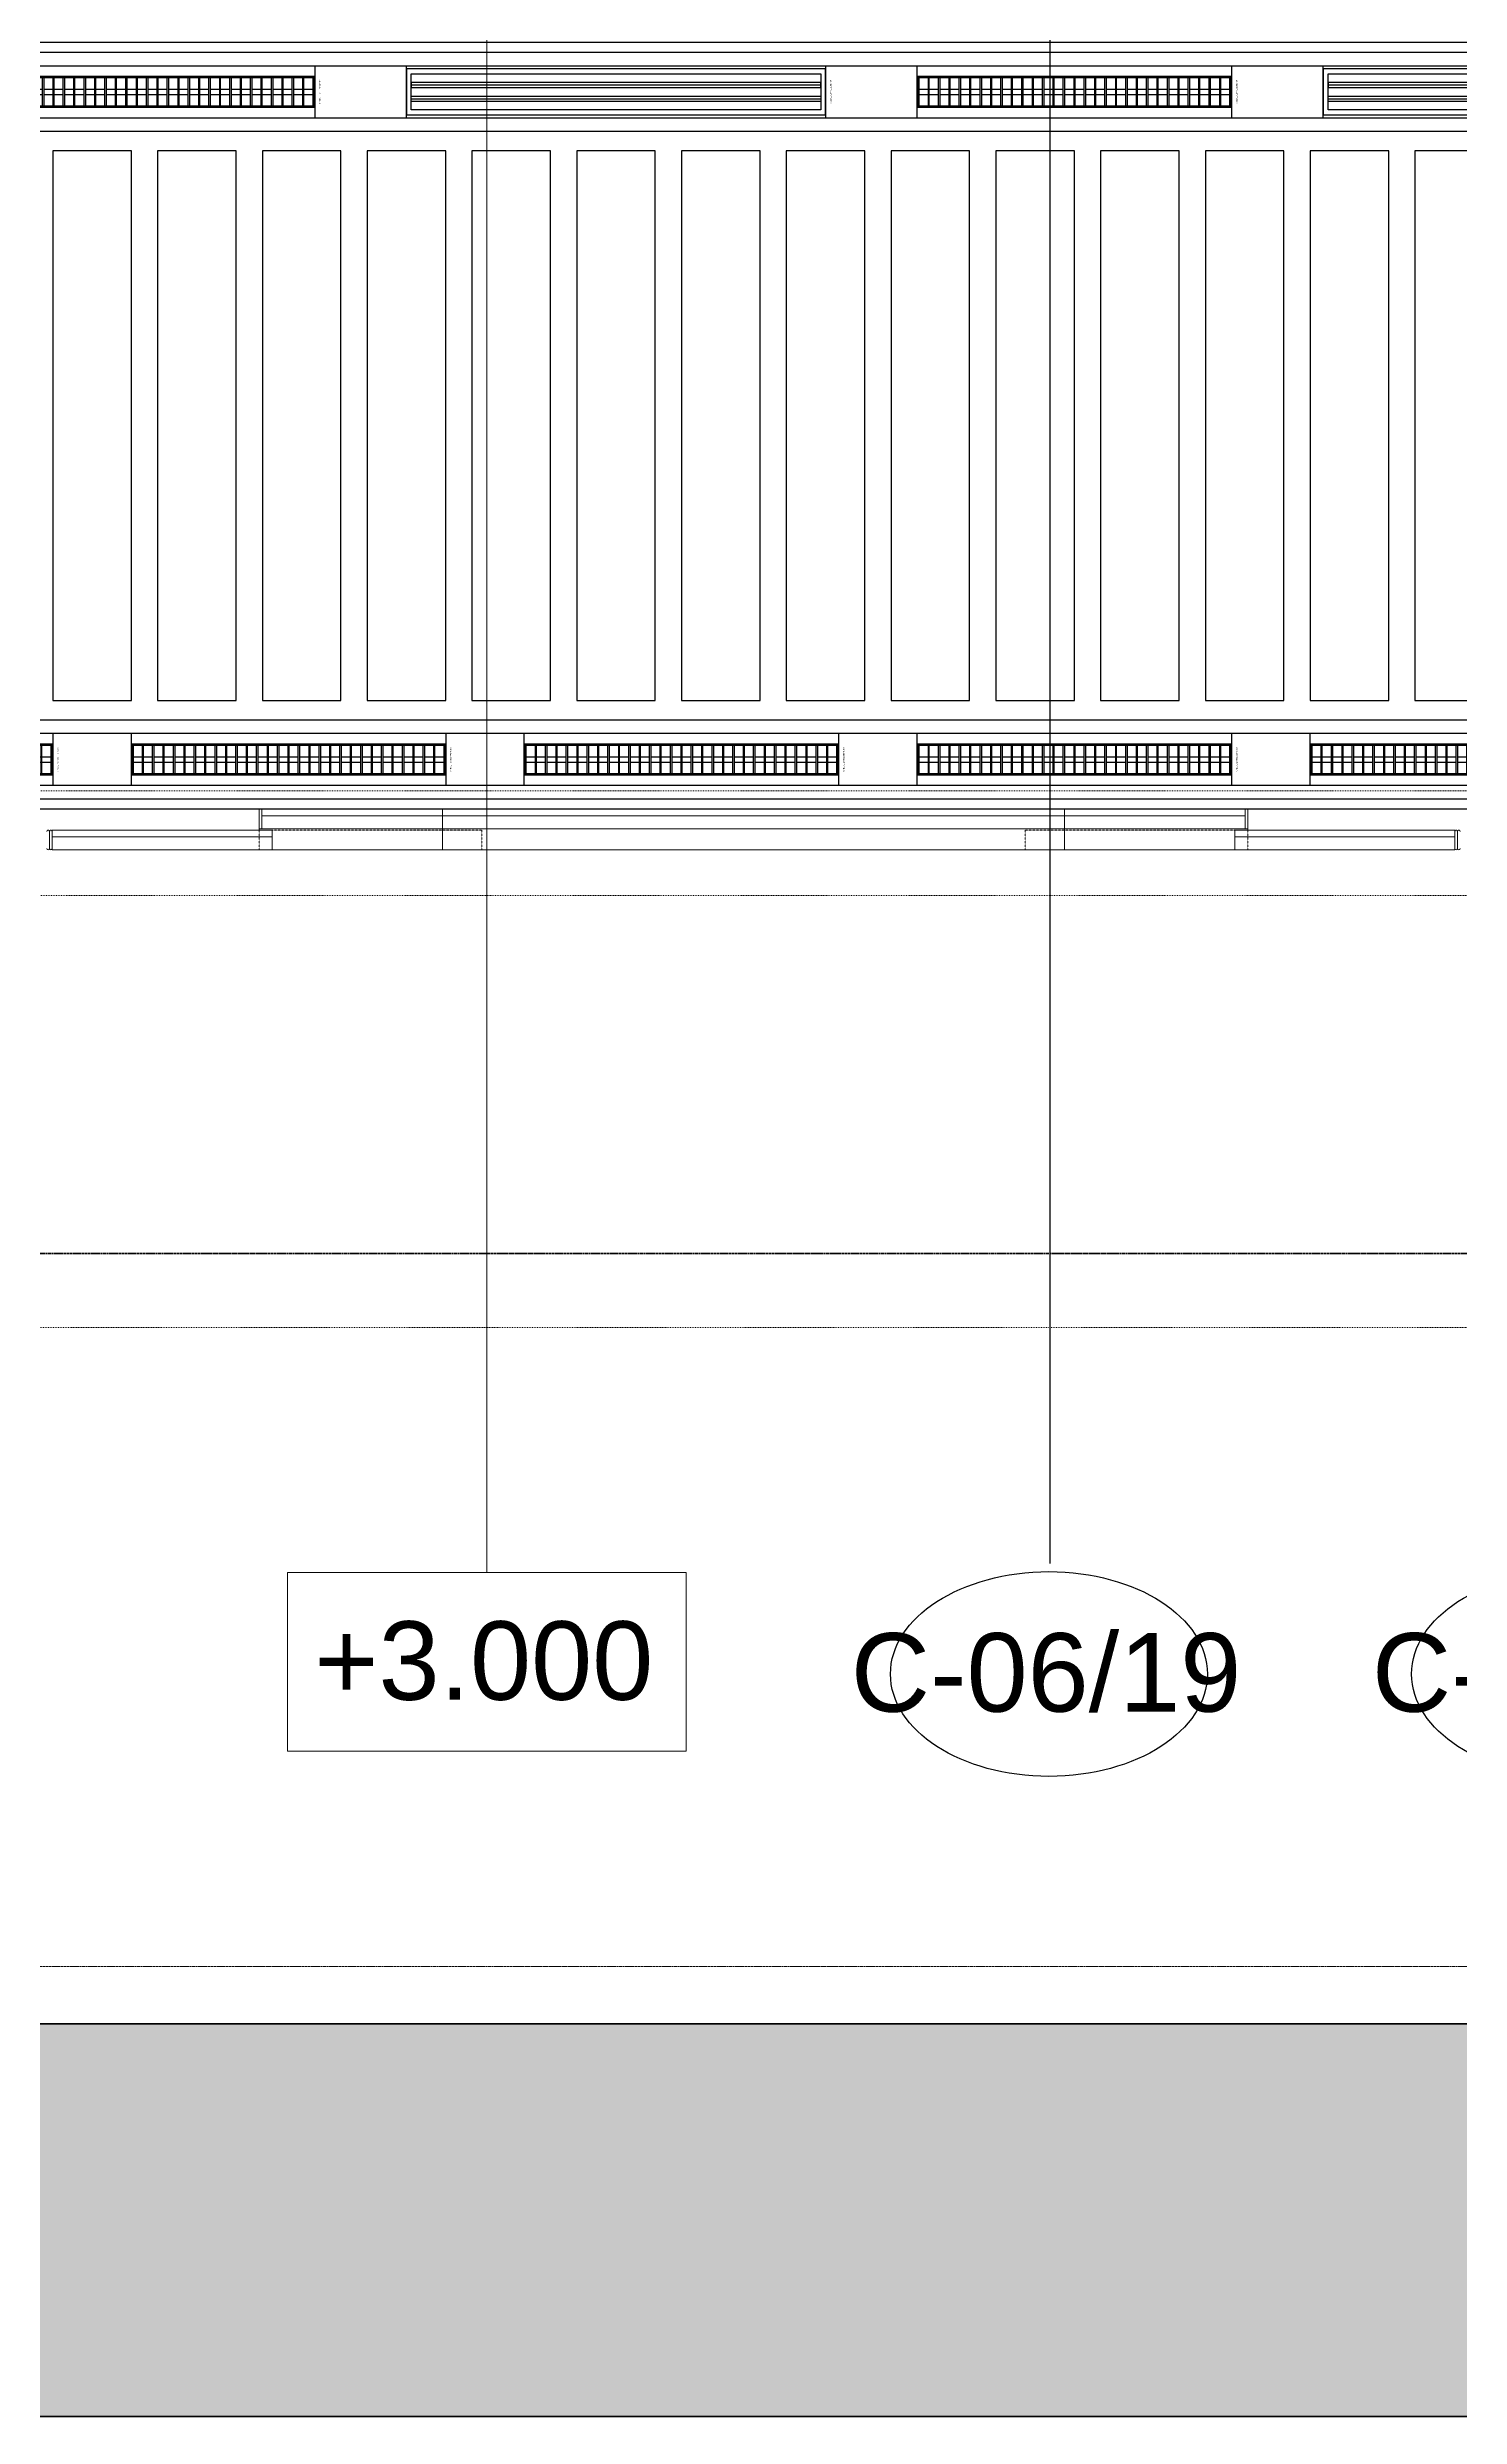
# Model space of a CAD drawing. Header units: millimetres. Extents: x -853228 to -744682, y -17776 to 32484.
# Drawn here: x -835753 to -830362, y -6041 to 3009 of the extents above; entities that cross this region are included whole.
import ezdxf
from ezdxf.enums import TextEntityAlignment as Align
from ezdxf.xclip import XClip

# ---------------------------------------------------------------- set-up
doc = ezdxf.new("R2010")
doc.units = ezdxf.units.MM
doc.header["$XCLIPFRAME"] = 0
for name, pattern in [('DASH', [6.35, 3.175, -3.175]), ('DPA_Grid _ Level 100', [10, 5.5, -1.6, 1.3, -1.6]), ('DPA_Hidden 500', [1.4, 0.8, -0.6])]:
    doc.linetypes.add(name, pattern=pattern)
for name, color, linetype in [('000 - WIPEOUT', 250, 'Continuous'), ('001 - ASCESSORIES', 251, 'Continuous'), ('008 - LIGHTING', 1, 'Continuous'), ('A04_TUBE SERIES', 2, 'Continuous'), ('A11_ALU.SOLID SHEET', 2, 'Continuous')]:
    doc.layers.add(name, color=color, linetype=linetype)
for name, color, linetype, lineweight in [('A-ANNO-NOTE', 3, 'Continuous', 25), ('A-FLOR-E', 2, 'Continuous', 35), ('A-GENM', 1, 'Continuous', 9), ('A-GENM-HDLN', 2, 'DPA_Hidden 500', 9), ('A-WALL', 5, 'Continuous', 35), ('A-WALL-PATT', 1, 'Continuous', 9), ('G-ANNO-SECL', 3, 'Continuous', 9), ('G-ANNO-TEXT', 3, 'Continuous', 9), ('Q-SPCQ', 2, 'Continuous', 9), ('Q-SPCQ-HDLN', 2, 'DASH', 9), ('S-GRID', 251, 'Continuous', 9)]:
    doc.layers.add(name, color=color, linetype=linetype, lineweight=lineweight)
doc.styles.add('Arial_2', font='arial.ttf', dxfattribs={"height": 300})

# ---------------------------------------------------------------- blocks, each defined once
blk = doc.blocks.new('DPA_Speciality_PlatformScreenDoor - Length_135300-12767973-4281-01 ENLARGED LOWER PLATFORM LEVEL - REFLECTED CEILING PLAN - SHEET 2')
at = {"layer": 'A-GENM'}
for p, q in [((113837.5, -250), (113639.7, -250)), ((113639.7, -250), (113837.5, -250)), ((113732.5, -250), (113642.5, -250)), ((113642.5, -250), (113732.5, -250)), ((113742.5, -250), (113832.5, -250)), ((113832.5, -250), (113742.5, -250)), ((118212.5, -250), (118410.3, -250)), ((118410.3, -250), (118212.5, -250)), ((118307.5, -250), (118217.5, -250)), ((118217.5, -250), (118307.5, -250)), ((118317.5, -250), (118407.5, -250)), ((118407.5, -250), (118317.5, -250)), ((114390.3, -330), (114514.1, -330)), ((114400.9, -330), (114454, -330)), ((114450.4, -330), (114503.5, -330)), ((115990.3, -330), (116114.1, -330)), ((116000.9, -330), (116054, -330)), ((116050.4, -330), (116103.5, -330))]:
    blk.add_line(p, q, dxfattribs=at)
at = {"layer": 'A-GENM-HDLN'}
for p, q in [((114137.5, -175), (114137.5, -250)), ((114137.5, -175), (114987.5, -175)), ((114987.5, -250), (114987.5, -175)), ((117062.5, -250), (117062.5, -175)), ((117912.5, -175), (117062.5, -175)), ((117912.5, -175), (117912.5, -250)), ((114137.5, -250), (114987.5, -250)), ((117912.5, -250), (117062.5, -250))]:
    blk.add_line(p, q, dxfattribs=at)
at = {"layer": 'Q-SPCQ', "linetype": 'DASH', "lineweight": 9}
blk.add_line((61742.7, 1650), (132340.1, 1650), dxfattribs=at)
at = {"layer": 'Q-SPCQ'}
for p, q in [((113337.5, -245), (113337.5, -180)), ((113337.5, -180), (113337.5, -245)), ((113337.5, -180), (113337.5, -245)), ((113337.5, -245), (113337.5, -180)), ((114187.5, -175), (113347.5, -175)), ((113347.5, -175), (114187.5, -175)), ((113347.5, -175), (113347.5, -225)), ((113347.5, -175), (113347.5, -225)), ((113347.5, -245), (113347.5, -180)), ((113347.5, -180), (113347.5, -245)), ((113377.5, -175), (114157.5, -175)), ((114157.5, -175), (113377.5, -175)), ((114157.5, -175), (113377.5, -175)), ((113377.5, -175), (114157.5, -175)), ((114137.5, -175), (114837.5, -175)), ((114187.5, -225), (114187.5, -175)), ((114187.5, -175), (114187.5, -225)), ((114837.5, -175), (114837.5, -330)), ((114837.5, -175), (117212.5, -175)), ((114837.5, -330), (114837.5, -175)), ((114837.5, -200), (114837.5, -175.9)), ((114837.5, -175.9), (114837.5, -200)), ((117212.5, -175), (117212.5, -330)), ((117212.5, -175), (117912.5, -175)), ((117212.5, -330), (117212.5, -175)), ((117212.5, -200), (117212.5, -175.9)), ((117212.5, -175.9), (117212.5, -200)), ((117862.5, -175), (118702.5, -175)), ((118702.5, -175), (117862.5, -175)), ((117862.5, -175), (117862.5, -225)), ((117862.5, -225), (117862.5, -175)), ((118672.5, -175), (117892.5, -175)), ((117892.5, -175), (118672.5, -175)), ((117892.5, -175), (118672.5, -175)), ((118672.5, -175), (117892.5, -175)), ((118702.5, -225), (118702.5, -175)), ((118702.5, -225), (118702.5, -175)), ((118702.5, -180), (118702.5, -245)), ((118702.5, -245), (118702.5, -180)), ((118712.5, -245), (118712.5, -180)), ((118712.5, -180), (118712.5, -245)), ((118712.5, -180), (118712.5, -245)), ((118712.5, -245), (118712.5, -180)), ((113347.5, -225), (114187.5, -225)), ((114187.5, -225), (113347.5, -225)), ((113347.5, -250), (113347.5, -225)), ((113347.5, -225), (113347.5, -250)), ((114187.5, -225), (113347.5, -225)), ((113347.5, -225), (113347.5, -250)), ((113347.5, -250), (113347.5, -225)), ((113347.5, -225), (114187.5, -225)), ((114187.5, -225), (113347.5, -225)), ((113347.5, -225), (114187.5, -225)), ((113347.5, -250), (114187.5, -250)), ((114187.5, -250), (113347.5, -250)), ((113347.5, -250), (114187.5, -250)), ((114187.5, -250), (113347.5, -250)), ((114157.5, -225), (113377.5, -225)), ((113377.5, -225), (114157.5, -225)), ((113377.5, -225), (114157.5, -225)), ((114157.5, -225), (113377.5, -225)), ((114137.5, -225), (113397.5, -225)), ((113397.5, -225), (114137.5, -225)), ((114137.5, -225), (113397.5, -225)), ((113397.5, -225), (114137.5, -225)), ((114137.5, -250), (113397.5, -250)), ((113397.5, -250), (114137.5, -250)), ((114137.5, -250), (113397.5, -250)), ((113397.5, -250), (114137.5, -250)), ((114137.5, -305), (114137.5, -250)), ((114137.5, -250), (114137.5, -330)), ((114147.5, -255), (114137.5, -255)), ((114137.5, -255), (114137.5, -330)), ((114137.5, -330), (114137.5, -255)), ((114137.5, -255), (114147.5, -255)), ((114147.5, -330), (114147.5, -255)), ((114147.5, -255), (114147.5, -330)), ((114837.5, -255), (114147.5, -255)), ((114147.5, -255), (114837.5, -255)), ((114147.5, -255), (114147.5, -305)), ((114147.5, -255), (114147.5, -305)), ((114187.5, -225), (114187.5, -250)), ((114187.5, -225), (114187.5, -250)), ((114187.5, -250), (114187.5, -225)), ((114187.5, -225), (114187.5, -250)), ((114197.5, -255), (114777.5, -255)), ((114777.5, -255), (114197.5, -255)), ((114787.5, -255), (114197.5, -255)), ((114197.5, -255), (114787.5, -255)), ((114837.5, -305), (114837.5, -200)), ((114837.5, -200), (114837.5, -305)), ((117212.5, -255), (114837.5, -255)), ((114837.5, -255), (117212.5, -255)), ((114837.5, -255), (114837.5, -305)), ((114837.5, -255), (114837.5, -305)), ((114837.5, -305), (114837.5, -255)), ((114837.5, -255), (114837.5, -305)), ((117162.5, -255), (114887.5, -255)), ((114887.5, -255), (117162.5, -255)), ((114897.5, -255), (117152.5, -255)), ((117152.5, -255), (114897.5, -255)), ((117212.5, -305), (117212.5, -200)), ((117212.5, -200), (117212.5, -305)), ((117212.5, -255), (117902.5, -255)), ((117902.5, -255), (117212.5, -255)), ((117212.5, -255), (117212.5, -305)), ((117212.5, -305), (117212.5, -255)), ((117212.5, -305), (117212.5, -255)), ((117212.5, -255), (117212.5, -305)), ((117262.5, -255), (117852.5, -255)), ((117852.5, -255), (117262.5, -255)), ((117852.5, -255), (117272.5, -255)), ((117272.5, -255), (117852.5, -255)), ((118702.5, -225), (117862.5, -225)), ((117862.5, -225), (118702.5, -225)), ((117862.5, -250), (117862.5, -225)), ((117862.5, -250), (117862.5, -225)), ((118702.5, -225), (117862.5, -225)), ((117862.5, -225), (117862.5, -250)), ((117862.5, -250), (117862.5, -225)), ((117862.5, -225), (118702.5, -225)), ((117862.5, -225), (118702.5, -225)), ((118702.5, -225), (117862.5, -225)), ((118702.5, -250), (117862.5, -250)), ((117862.5, -250), (118702.5, -250)), ((117862.5, -250), (118702.5, -250)), ((118702.5, -250), (117862.5, -250)), ((117892.5, -225), (118672.5, -225)), ((118672.5, -225), (117892.5, -225)), ((118672.5, -225), (117892.5, -225)), ((117892.5, -225), (118672.5, -225)), ((117902.5, -255), (117902.5, -330)), ((117912.5, -255), (117902.5, -255)), ((117902.5, -255), (117912.5, -255)), ((117902.5, -330), (117902.5, -255)), ((117902.5, -305), (117902.5, -255)), ((117902.5, -305), (117902.5, -255)), ((117912.5, -225), (118652.5, -225)), ((118652.5, -225), (117912.5, -225)), ((117912.5, -225), (118652.5, -225)), ((118652.5, -225), (117912.5, -225)), ((117912.5, -250), (118652.5, -250)), ((118652.5, -250), (117912.5, -250)), ((117912.5, -250), (118652.5, -250)), ((118652.5, -250), (117912.5, -250)), ((117912.5, -330), (117912.5, -250)), ((117912.5, -250), (117912.5, -305)), ((117912.5, -330), (117912.5, -255)), ((117912.5, -255), (117912.5, -330)), ((118702.5, -225), (118702.5, -250)), ((118702.5, -250), (118702.5, -225)), ((118702.5, -250), (118702.5, -225)), ((118702.5, -225), (118702.5, -250)), ((114137.5, -329.1), (114137.5, -305)), ((114137.5, -330), (114837.5, -330)), ((114137.5, -330), (114147.5, -330)), ((114147.5, -330), (114137.5, -330)), ((114837.5, -305), (114147.5, -305)), ((114147.5, -305), (114827.5, -305)), ((114147.5, -305), (114147.5, -330)), ((114147.5, -305), (114147.5, -330)), ((114147.5, -305), (114827.5, -305)), ((114827.5, -305), (114147.5, -305)), ((114147.5, -330), (114147.5, -305)), ((114147.5, -305), (114147.5, -330)), ((114837.5, -305), (114147.5, -305)), ((114147.5, -305), (114837.5, -305)), ((114827.5, -330), (114147.5, -330)), ((114147.5, -330), (114837.5, -330)), ((114147.5, -330), (114827.5, -330)), ((114827.5, -330), (114147.5, -330)), ((114777.5, -305), (114197.5, -305)), ((114197.5, -305), (114777.5, -305)), ((114777.5, -305), (114197.5, -305)), ((114197.5, -305), (114777.5, -305)), ((114787.5, -305), (114197.5, -305)), ((114197.5, -305), (114787.5, -305)), ((114197.5, -305), (114777.5, -305)), ((114777.5, -305), (114197.5, -305)), ((114777.5, -330), (114197.5, -330)), ((114197.5, -330), (114777.5, -330)), ((114777.5, -330), (114197.5, -330)), ((114197.5, -330), (114777.5, -330)), ((114827.5, -305), (114837.5, -305)), ((114837.5, -330), (114827.5, -330)), ((114837.5, -329.1), (114837.5, -305)), ((117212.5, -305), (114837.5, -305)), ((114837.5, -305), (114847.5, -305)), ((114837.5, -330), (114837.5, -305)), ((114837.5, -305), (114837.5, -330)), ((117212.5, -305), (114837.5, -305)), ((114837.5, -305), (117212.5, -305)), ((114837.5, -305), (114837.5, -329.1)), ((114837.5, -330), (114837.5, -305)), ((114837.5, -305), (114837.5, -330)), ((114837.5, -330), (117212.5, -330)), ((114847.5, -330), (114837.5, -330)), ((114837.5, -330), (117212.5, -330)), ((114847.5, -305), (117202.5, -305)), ((114847.5, -305), (117202.5, -305)), ((117202.5, -305), (114847.5, -305)), ((117202.5, -330), (114847.5, -330)), ((114847.5, -330), (117202.5, -330)), ((117202.5, -330), (114847.5, -330)), ((117162.5, -305), (114887.5, -305)), ((114887.5, -305), (117162.5, -305)), ((117152.5, -305), (114897.5, -305)), ((114897.5, -305), (117152.5, -305)), ((117152.5, -305), (114897.5, -305)), ((114897.5, -305), (117152.5, -305)), ((114897.5, -305), (117152.5, -305)), ((117152.5, -305), (114897.5, -305)), ((117152.5, -330), (114897.5, -330)), ((114897.5, -330), (117152.5, -330)), ((117152.5, -330), (114897.5, -330)), ((114897.5, -330), (117152.5, -330)), ((117202.5, -305), (117212.5, -305)), ((117212.5, -330), (117202.5, -330)), ((117212.5, -329.1), (117212.5, -305)), ((117212.5, -305), (117222.5, -305)), ((117902.5, -305), (117212.5, -305)), ((117212.5, -305), (117212.5, -330)), ((117212.5, -330), (117212.5, -305)), ((117212.5, -305), (117902.5, -305)), ((117902.5, -305), (117212.5, -305)), ((117212.5, -305), (117212.5, -329.1)), ((117212.5, -330), (117212.5, -305)), ((117212.5, -305), (117212.5, -330)), ((117212.5, -330), (117912.5, -330)), ((117212.5, -330), (117902.5, -330)), ((117222.5, -330), (117212.5, -330)), ((117222.5, -305), (117902.5, -305)), ((117902.5, -305), (117222.5, -305)), ((117222.5, -305), (117902.5, -305)), ((117902.5, -330), (117222.5, -330)), ((117902.5, -330), (117222.5, -330)), ((117222.5, -330), (117902.5, -330)), ((117262.5, -305), (117852.5, -305)), ((117852.5, -305), (117262.5, -305)), ((117272.5, -305), (117852.5, -305)), ((117852.5, -305), (117272.5, -305)), ((117272.5, -305), (117852.5, -305)), ((117852.5, -305), (117272.5, -305)), ((117852.5, -305), (117272.5, -305)), ((117272.5, -305), (117852.5, -305)), ((117272.5, -330), (117852.5, -330)), ((117852.5, -330), (117272.5, -330)), ((117272.5, -330), (117852.5, -330)), ((117852.5, -330), (117272.5, -330)), ((117902.5, -330), (117902.5, -305)), ((117902.5, -330), (117902.5, -305)), ((117902.5, -305), (117902.5, -330)), ((117902.5, -330), (117902.5, -305)), ((117902.5, -330), (117912.5, -330)), ((117912.5, -330), (117902.5, -330)), ((117912.5, -305), (117912.5, -329.1))]:
    blk.add_line(p, q, dxfattribs=at)
for centre, start, end in [((113332.5, -180), 0, 180), ((113332.5, -180), 60, 120), ((113332.5, -180), 0, 30), ((113342.5, -180), 0, 180), ((113342.5, -180), 150, 180), ((113342.5, -180), 60, 120), ((113342.5, -180), 0, 45), ((118707.5, -180), 0, 180), ((118707.5, -180), 135, 180), ((118707.5, -180), 60, 120), ((118707.5, -180), 360, 30), ((118717.5, -180), 0, 180), ((118717.5, -180), 150, 180), ((118717.5, -180), 60, 120), ((113332.5, -245), 180, 0), ((113332.5, -245), 240, 300), ((113332.5, -245), 330, 0), ((113342.5, -245), 180, 210), ((113342.5, -245), 180, 360), ((113342.5, -245), 240, 300), ((113342.5, -245), 330, 360), ((118707.5, -245), 180, 210), ((118707.5, -245), 180, 0), ((118707.5, -245), 240, 300), ((118707.5, -245), 330, 0), ((118717.5, -245), 180, 210), ((118717.5, -245), 180, 360), ((118717.5, -245), 240, 300)]:
    blk.add_arc(centre, 5, start, end, dxfattribs=at)
at = {"layer": 'Q-SPCQ-HDLN'}
for p, q in [((132340.1, 0), (61742.7, 0)), ((132340.1, -330), (61742.7, -330)), ((132340.1, -400), (61742.7, -400))]:
    blk.add_line(p, q, dxfattribs=at)
blk = doc.blocks.new('Ceiling Tags - Ceiling Tags-9510765-4281-01 ENLARGED LOWER PLATFORM LEVEL - REFLECTED CEILING PLAN - SHEET 2')
at = {"layer": 'A-ANNO-NOTE'}
blk.add_ellipse((0, 0), major_axis=(6.049, 0), ratio=0.646436, dxfattribs=at)
blk = doc.blocks.new('*U393')
at = {"layer": 'S-GRID', "linetype": 'DPA_Grid _ Level 100'}
blk.add_line((22800, -7900), (-50209.7, -7900), dxfattribs=at)
blk = doc.blocks.new('DPA_Speciality_PlatformScreenDoor - Length_135300-12767973-4180-01 LOWER PLATFORM LEVEL - REFLECTED CEILING PLAN')
at = {"layer": 'A-GENM'}
for p, q in [((113732.5, -250), (113642.5, -250)), ((113642.5, -250), (113732.5, -250)), ((113837.5, -250), (113647.4, -250)), ((113647.4, -250), (113837.5, -250)), ((113742.5, -250), (113832.5, -250)), ((113832.5, -250), (113742.5, -250)), ((118212.5, -250), (118402.6, -250)), ((118402.6, -250), (118212.5, -250)), ((118307.5, -250), (118217.5, -250)), ((118217.5, -250), (118307.5, -250)), ((118317.5, -250), (118407.5, -250)), ((118407.5, -250), (118317.5, -250)), ((114390.3, -330), (114514.1, -330)), ((114400.9, -330), (114454, -330)), ((114450.4, -330), (114503.5, -330)), ((115990.3, -330), (116114.1, -330)), ((116000.9, -330), (116054, -330)), ((116050.4, -330), (116103.5, -330))]:
    blk.add_line(p, q, dxfattribs=at)
at = {"layer": 'A-GENM-HDLN'}
for p, q in [((114137.5, -175), (114137.5, -250)), ((114137.5, -175), (114987.5, -175)), ((114987.5, -250), (114987.5, -175)), ((117062.5, -250), (117062.5, -175)), ((117912.5, -175), (117062.5, -175)), ((117912.5, -175), (117912.5, -250)), ((114137.5, -250), (114987.5, -250)), ((117912.5, -250), (117062.5, -250))]:
    blk.add_line(p, q, dxfattribs=at)
at = {"layer": 'Q-SPCQ', "linetype": 'DASH'}
blk.add_line((1000, 1650), (134300, 1650), dxfattribs=at)
at = {"layer": 'Q-SPCQ'}
for p, q in [((113337.5, -245), (113337.5, -180)), ((113337.5, -180), (113337.5, -245)), ((113337.5, -180), (113337.5, -245)), ((113337.5, -245), (113337.5, -180)), ((114187.5, -175), (113347.5, -175)), ((113347.5, -175), (114187.5, -175)), ((113347.5, -175), (113347.5, -225)), ((113347.5, -175), (113347.5, -225)), ((113347.5, -245), (113347.5, -180)), ((113347.5, -180), (113347.5, -245)), ((113377.5, -175), (114157.5, -175)), ((114157.5, -175), (113377.5, -175)), ((114157.5, -175), (113377.5, -175)), ((113377.5, -175), (114157.5, -175)), ((114137.5, -175), (114837.5, -175)), ((114187.5, -225), (114187.5, -175)), ((114187.5, -175), (114187.5, -225)), ((114837.5, -175), (114837.5, -330)), ((114837.5, -175), (117212.5, -175)), ((114837.5, -330), (114837.5, -175)), ((117212.5, -175), (117212.5, -330)), ((117212.5, -175), (117912.5, -175)), ((117212.5, -330), (117212.5, -175)), ((117862.5, -175), (118702.5, -175)), ((118702.5, -175), (117862.5, -175)), ((117862.5, -175), (117862.5, -225)), ((117862.5, -225), (117862.5, -175)), ((118672.5, -175), (117892.5, -175)), ((117892.5, -175), (118672.5, -175)), ((117892.5, -175), (118672.5, -175)), ((118672.5, -175), (117892.5, -175)), ((118702.5, -225), (118702.5, -175)), ((118702.5, -225), (118702.5, -175)), ((118702.5, -180), (118702.5, -245)), ((118702.5, -245), (118702.5, -180)), ((118712.5, -245), (118712.5, -180)), ((118712.5, -180), (118712.5, -245)), ((118712.5, -180), (118712.5, -245)), ((118712.5, -245), (118712.5, -180)), ((113347.5, -225), (114187.5, -225)), ((114187.5, -225), (113347.5, -225)), ((113347.5, -250), (113347.5, -225)), ((113347.5, -225), (113347.5, -250)), ((114187.5, -225), (113347.5, -225)), ((113347.5, -225), (113347.5, -250)), ((113347.5, -250), (113347.5, -225)), ((113347.5, -225), (114187.5, -225)), ((114187.5, -225), (113347.5, -225)), ((113347.5, -225), (114187.5, -225)), ((113347.5, -250), (114187.5, -250)), ((114187.5, -250), (113347.5, -250)), ((113347.5, -250), (114187.5, -250)), ((114187.5, -250), (113347.5, -250)), ((114157.5, -225), (113377.5, -225)), ((113377.5, -225), (114157.5, -225)), ((113377.5, -225), (114157.5, -225)), ((114157.5, -225), (113377.5, -225)), ((114137.5, -225), (113397.5, -225)), ((113397.5, -225), (114137.5, -225)), ((114137.5, -225), (113397.5, -225)), ((113397.5, -225), (114137.5, -225)), ((114137.5, -250), (113397.5, -250)), ((113397.5, -250), (114137.5, -250)), ((114137.5, -250), (113397.5, -250)), ((113397.5, -250), (114137.5, -250)), ((114137.5, -305), (114137.5, -250)), ((114137.5, -250), (114137.5, -330)), ((114147.5, -255), (114137.5, -255)), ((114137.5, -255), (114137.5, -330)), ((114137.5, -330), (114137.5, -255)), ((114137.5, -255), (114147.5, -255)), ((114147.5, -330), (114147.5, -255)), ((114147.5, -255), (114147.5, -330)), ((114837.5, -255), (114147.5, -255)), ((114147.5, -255), (114837.5, -255)), ((114147.5, -255), (114147.5, -305)), ((114147.5, -255), (114147.5, -305)), ((114187.5, -225), (114187.5, -250)), ((114187.5, -225), (114187.5, -250)), ((114187.5, -250), (114187.5, -225)), ((114187.5, -225), (114187.5, -250)), ((114197.5, -255), (114777.5, -255)), ((114777.5, -255), (114197.5, -255)), ((114787.5, -255), (114197.5, -255)), ((114197.5, -255), (114787.5, -255)), ((114837.5, -200), (114837.5, -187.5)), ((114837.5, -187.5), (114837.5, -200)), ((114837.5, -305), (114837.5, -200)), ((114837.5, -200), (114837.5, -305)), ((117212.5, -255), (114837.5, -255)), ((114837.5, -255), (117212.5, -255)), ((114837.5, -255), (114837.5, -305)), ((114837.5, -255), (114837.5, -305)), ((114837.5, -305), (114837.5, -255)), ((114837.5, -255), (114837.5, -305)), ((117162.5, -255), (114887.5, -255)), ((114887.5, -255), (117162.5, -255)), ((114897.5, -255), (117152.5, -255)), ((117152.5, -255), (114897.5, -255)), ((117212.5, -200), (117212.5, -187.5)), ((117212.5, -187.5), (117212.5, -200)), ((117212.5, -305), (117212.5, -200)), ((117212.5, -200), (117212.5, -305)), ((117212.5, -255), (117902.5, -255)), ((117902.5, -255), (117212.5, -255)), ((117212.5, -255), (117212.5, -305)), ((117212.5, -305), (117212.5, -255)), ((117212.5, -305), (117212.5, -255)), ((117212.5, -255), (117212.5, -305)), ((117262.5, -255), (117852.5, -255)), ((117852.5, -255), (117262.5, -255)), ((117852.5, -255), (117272.5, -255)), ((117272.5, -255), (117852.5, -255)), ((118702.5, -225), (117862.5, -225)), ((117862.5, -225), (118702.5, -225)), ((117862.5, -250), (117862.5, -225)), ((117862.5, -250), (117862.5, -225)), ((118702.5, -225), (117862.5, -225)), ((117862.5, -225), (117862.5, -250)), ((117862.5, -250), (117862.5, -225)), ((117862.5, -225), (118702.5, -225)), ((117862.5, -225), (118702.5, -225)), ((118702.5, -225), (117862.5, -225)), ((118702.5, -250), (117862.5, -250)), ((117862.5, -250), (118702.5, -250)), ((117862.5, -250), (118702.5, -250)), ((118702.5, -250), (117862.5, -250)), ((117892.5, -225), (118672.5, -225)), ((118672.5, -225), (117892.5, -225)), ((118672.5, -225), (117892.5, -225)), ((117892.5, -225), (118672.5, -225)), ((117902.5, -255), (117902.5, -330)), ((117912.5, -255), (117902.5, -255)), ((117902.5, -255), (117912.5, -255)), ((117902.5, -330), (117902.5, -255)), ((117902.5, -305), (117902.5, -255)), ((117902.5, -305), (117902.5, -255)), ((117912.5, -225), (118652.5, -225)), ((118652.5, -225), (117912.5, -225)), ((117912.5, -225), (118652.5, -225)), ((118652.5, -225), (117912.5, -225)), ((117912.5, -250), (118652.5, -250)), ((118652.5, -250), (117912.5, -250)), ((117912.5, -250), (118652.5, -250)), ((118652.5, -250), (117912.5, -250)), ((117912.5, -330), (117912.5, -250)), ((117912.5, -250), (117912.5, -305)), ((117912.5, -330), (117912.5, -255)), ((117912.5, -255), (117912.5, -330)), ((118702.5, -225), (118702.5, -250)), ((118702.5, -250), (118702.5, -225)), ((118702.5, -250), (118702.5, -225)), ((118702.5, -225), (118702.5, -250)), ((114137.5, -317.5), (114137.5, -305)), ((114137.5, -330), (114837.5, -330)), ((114137.5, -330), (114147.5, -330)), ((114147.5, -330), (114137.5, -330)), ((114837.5, -305), (114147.5, -305)), ((114147.5, -305), (114827.5, -305)), ((114147.5, -305), (114147.5, -330)), ((114147.5, -305), (114147.5, -330)), ((114147.5, -305), (114827.5, -305)), ((114827.5, -305), (114147.5, -305)), ((114147.5, -330), (114147.5, -305)), ((114147.5, -305), (114147.5, -330)), ((114837.5, -305), (114147.5, -305)), ((114147.5, -305), (114837.5, -305)), ((114827.5, -330), (114147.5, -330)), ((114147.5, -330), (114837.5, -330)), ((114147.5, -330), (114827.5, -330)), ((114827.5, -330), (114147.5, -330)), ((114777.5, -305), (114197.5, -305)), ((114197.5, -305), (114777.5, -305)), ((114777.5, -305), (114197.5, -305)), ((114197.5, -305), (114777.5, -305)), ((114787.5, -305), (114197.5, -305)), ((114197.5, -305), (114787.5, -305)), ((114197.5, -305), (114777.5, -305)), ((114777.5, -305), (114197.5, -305)), ((114777.5, -330), (114197.5, -330)), ((114197.5, -330), (114777.5, -330)), ((114777.5, -330), (114197.5, -330)), ((114197.5, -330), (114777.5, -330)), ((114827.5, -305), (114837.5, -305)), ((114837.5, -330), (114827.5, -330)), ((114837.5, -317.5), (114837.5, -305)), ((117212.5, -305), (114837.5, -305)), ((114837.5, -305), (114847.5, -305)), ((114837.5, -330), (114837.5, -305)), ((114837.5, -305), (114837.5, -330)), ((117212.5, -305), (114837.5, -305)), ((114837.5, -305), (117212.5, -305)), ((114837.5, -305), (114837.5, -317.5)), ((114837.5, -330), (114837.5, -305)), ((114837.5, -305), (114837.5, -330)), ((114837.5, -330), (117212.5, -330)), ((114847.5, -330), (114837.5, -330)), ((114837.5, -330), (117212.5, -330)), ((114847.5, -305), (117202.5, -305)), ((114847.5, -305), (117202.5, -305)), ((117202.5, -305), (114847.5, -305)), ((117202.5, -330), (114847.5, -330)), ((114847.5, -330), (117202.5, -330)), ((117202.5, -330), (114847.5, -330)), ((117162.5, -305), (114887.5, -305)), ((114887.5, -305), (117162.5, -305)), ((117152.5, -305), (114897.5, -305)), ((114897.5, -305), (117152.5, -305)), ((117152.5, -305), (114897.5, -305)), ((114897.5, -305), (117152.5, -305)), ((114897.5, -305), (117152.5, -305)), ((117152.5, -305), (114897.5, -305)), ((117152.5, -330), (114897.5, -330)), ((114897.5, -330), (117152.5, -330)), ((117152.5, -330), (114897.5, -330)), ((114897.5, -330), (117152.5, -330)), ((117202.5, -305), (117212.5, -305)), ((117212.5, -330), (117202.5, -330)), ((117212.5, -317.5), (117212.5, -305)), ((117212.5, -305), (117222.5, -305)), ((117902.5, -305), (117212.5, -305)), ((117212.5, -305), (117212.5, -330)), ((117212.5, -330), (117212.5, -305)), ((117212.5, -305), (117902.5, -305)), ((117902.5, -305), (117212.5, -305)), ((117212.5, -305), (117212.5, -317.5)), ((117212.5, -330), (117212.5, -305)), ((117212.5, -305), (117212.5, -330)), ((117212.5, -330), (117912.5, -330)), ((117212.5, -330), (117902.5, -330)), ((117222.5, -330), (117212.5, -330)), ((117222.5, -305), (117902.5, -305)), ((117902.5, -305), (117222.5, -305)), ((117222.5, -305), (117902.5, -305)), ((117902.5, -330), (117222.5, -330)), ((117902.5, -330), (117222.5, -330)), ((117222.5, -330), (117902.5, -330)), ((117262.5, -305), (117852.5, -305)), ((117852.5, -305), (117262.5, -305)), ((117272.5, -305), (117852.5, -305)), ((117852.5, -305), (117272.5, -305)), ((117272.5, -305), (117852.5, -305)), ((117852.5, -305), (117272.5, -305)), ((117852.5, -305), (117272.5, -305)), ((117272.5, -305), (117852.5, -305)), ((117272.5, -330), (117852.5, -330)), ((117852.5, -330), (117272.5, -330)), ((117272.5, -330), (117852.5, -330)), ((117852.5, -330), (117272.5, -330)), ((117902.5, -330), (117902.5, -305)), ((117902.5, -330), (117902.5, -305)), ((117902.5, -305), (117902.5, -330)), ((117902.5, -330), (117902.5, -305)), ((117902.5, -330), (117912.5, -330)), ((117912.5, -330), (117902.5, -330)), ((117912.5, -305), (117912.5, -317.5))]:
    blk.add_line(p, q, dxfattribs=at)
for centre, start, end in [((113332.5, -180), 0, 180), ((113332.5, -180), 0, 180), ((113342.5, -180), 0, 180), ((113342.5, -180), 0, 180), ((118707.5, -180), 360, 180), ((118707.5, -180), 0, 180), ((118717.5, -180), 0, 180), ((118717.5, -180), 0, 180), ((113332.5, -245), 180, 360), ((113332.5, -245), 180, 0), ((113342.5, -245), 180, 360), ((113342.5, -245), 180, 360), ((118707.5, -245), 180, 360), ((118707.5, -245), 180, 0), ((118717.5, -245), 180, 360), ((118717.5, -245), 180, 360)]:
    blk.add_arc(centre, 5, start, end, dxfattribs=at)
at = {"layer": 'Q-SPCQ-HDLN'}
for p, q in [((135200, 0), (-100, 0)), ((135200, -330), (-100, -330)), ((135200, -400), (-100, -400))]:
    blk.add_line(p, q, dxfattribs=at)
blk = doc.blocks.new('C-1-PP19-AR-4180-01-B_20250908-040939_EXDOWNLIGHT')
at = {"layer": 'Q-SPCQ', "rotation": 180}
blk.add_blockref('DPA_Speciality_PlatformScreenDoor - Length_135300-12767973-4180-01 LOWER PLATFORM LEVEL - REFLECTED CEILING PLAN', (27650, -3810), dxfattribs=at)
blk = doc.blocks.new('*U880')
at = {"layer": 'A11_ALU.SOLID SHEET', "color": 0}
blk.add_lwpolyline([(350, -98.8), (350, 98.8), (0, 98.8), (0, -98.8)], close=True, dxfattribs=at)
at = {"layer": 'Defpoints', "color": 250}
blk.add_point((0, 0), dxfattribs=at)
blk.add_text('AL.SHEET-HAT-TYPE-R', height=6, rotation=270, dxfattribs=at).set_placement((15, 0), align=Align.BOTTOM_CENTER)
blk = doc.blocks.new('*U627')
at = {"color": 1}
blk.add_wipeout([(600, -60), (-600, -60), (-600, 60), (600, 60)], dxfattribs=at).dxf.layer = '000 - WIPEOUT'
at = {"layer": '001 - ASCESSORIES', "color": 0}
blk.add_lwpolyline([(600, -60), (-600, -60), (-600, 60), (600, 60)], close=True, dxfattribs=at)
at = {"layer": '001 - ASCESSORIES'}
for points in [[(-593.5, -55), (-598.5, -55), (-598.5, 55), (-593.5, 55)], [(595, -55), (-595, -55), (-595, 55), (595, 55)], [(-558.8, -55), (-553.8, -55), (-553.8, 55), (-558.8, 55)], [(-514, -55), (-519, -55), (-519, 55), (-514, 55)], [(-479.3, -55), (-474.3, -55), (-474.3, 55), (-479.3, 55)], [(-434.6, -55), (-439.6, -55), (-439.6, 55), (-434.6, 55)], [(-399.8, -55), (-394.8, -55), (-394.8, 55), (-399.8, 55)], [(-355.1, -55), (-360.1, -55), (-360.1, 55), (-355.1, 55)], [(-320.4, -55), (-315.4, -55), (-315.4, 55), (-320.4, 55)], [(-275.6, -55), (-280.6, -55), (-280.6, 55), (-275.6, 55)], [(-240.9, -55), (-235.9, -55), (-235.9, 55), (-240.9, 55)], [(-196.2, -55), (-201.2, -55), (-201.2, 55), (-196.2, 55)], [(-161.4, -55), (-156.4, -55), (-156.4, 55), (-161.4, 55)], [(-116.7, -55), (-121.7, -55), (-121.7, 55), (-116.7, 55)], [(-82, -55), (-77, -55), (-77, 55), (-82, 55)], [(-37.2, -55), (-42.2, -55), (-42.2, 55), (-37.2, 55)], [(-2.5, -55), (2.5, -55), (2.5, 55), (-2.5, 55)], [(42.2, -55), (37.2, -55), (37.2, 55), (42.2, 55)], [(77, -55), (82, -55), (82, 55), (77, 55)], [(121.7, -55), (116.7, -55), (116.7, 55), (121.7, 55)], [(156.4, -55), (161.4, -55), (161.4, 55), (156.4, 55)], [(201.2, -55), (196.2, -55), (196.2, 55), (201.2, 55)], [(235.9, -55), (240.9, -55), (240.9, 55), (235.9, 55)], [(280.6, -55), (275.6, -55), (275.6, 55), (280.6, 55)], [(315.4, -55), (320.4, -55), (320.4, 55), (315.4, 55)], [(360.1, -55), (355.1, -55), (355.1, 55), (360.1, 55)], [(394.8, -55), (399.8, -55), (399.8, 55), (394.8, 55)], [(439.6, -55), (434.6, -55), (434.6, 55), (439.6, 55)], [(474.3, -55), (479.3, -55), (479.3, 55), (474.3, 55)], [(519, -55), (514, -55), (514, 55), (519, 55)], [(553.8, -55), (558.8, -55), (558.8, 55), (553.8, 55)], [(598.5, -55), (593.5, -55), (593.5, 55), (598.5, 55)]]:
    blk.add_lwpolyline(points, close=True, dxfattribs=at)
for points in [[(-593.5, 10), (-558.8, 10)], [(-553.8, 10), (-519, 10)], [(-514, 10), (-479.3, 10)], [(-474.3, 10), (-439.6, 10)], [(-434.6, 10), (-399.8, 10)], [(-394.8, 10), (-360.1, 10)], [(-355.1, 10), (-320.4, 10)], [(-315.4, 10), (-280.6, 10)], [(-275.6, 10), (-240.9, 10)], [(-235.9, 10), (-201.2, 10)], [(-196.2, 10), (-161.4, 10)], [(-156.4, 10), (-121.7, 10)], [(-116.7, 10), (-82, 10)], [(-77, 10), (-42.2, 10)], [(-37.2, 10), (-2.5, 10)], [(2.5, 10), (37.2, 10)], [(42.2, 10), (77, 10)], [(82, 10), (116.7, 10)], [(121.7, 10), (156.4, 10)], [(161.4, 10), (196.2, 10)], [(201.2, 10), (235.9, 10)], [(240.9, 10), (275.6, 10)], [(280.6, 10), (315.4, 10)], [(320.4, 10), (355.1, 10)], [(360.1, 10), (394.8, 10)], [(399.8, 10), (434.6, 10)], [(439.6, 10), (474.3, 10)], [(479.3, 10), (514, 10)], [(519, 10), (553.8, 10)], [(558.8, 10), (593.5, 10)], [(-593.5, -10), (-558.8, -10)], [(-553.8, -10), (-519, -10)], [(-514, -10), (-479.3, -10)], [(-474.3, -10), (-439.6, -10)], [(-434.6, -10), (-399.8, -10)], [(-394.8, -10), (-360.1, -10)], [(-355.1, -10), (-320.4, -10)], [(-315.4, -10), (-280.6, -10)], [(-275.6, -10), (-240.9, -10)], [(-235.9, -10), (-201.2, -10)], [(-196.2, -10), (-161.4, -10)], [(-156.4, -10), (-121.7, -10)], [(-116.7, -10), (-82, -10)], [(-77, -10), (-42.2, -10)], [(-37.2, -10), (-2.5, -10)], [(2.5, -10), (37.2, -10)], [(42.2, -10), (77, -10)], [(82, -10), (116.7, -10)], [(121.7, -10), (156.4, -10)], [(161.4, -10), (196.2, -10)], [(201.2, -10), (235.9, -10)], [(240.9, -10), (275.6, -10)], [(280.6, -10), (315.4, -10)], [(320.4, -10), (355.1, -10)], [(360.1, -10), (394.8, -10)], [(399.8, -10), (434.6, -10)], [(439.6, -10), (474.3, -10)], [(479.3, -10), (514, -10)], [(519, -10), (553.8, -10)], [(558.8, -10), (593.5, -10)]]:
    blk.add_lwpolyline(points, dxfattribs=at)
blk = doc.blocks.new('*U629')
at = {"layer": '001 - ASCESSORIES', "color": 0, "linetype": 'ByBlock'}
blk.add_lwpolyline([(800, 87.5), (-800, 87.5), (-800, -87.5), (800, -87.5)], close=True, dxfattribs=at)
at = {"layer": '001 - ASCESSORIES', "linetype": 'ByBlock'}
for points in [[(-781.5, 69), (781.5, 69), (781.5, -69), (-781.5, -69)], [(781.5, 36.3), (-781.5, 36.3), (-781.5, 16.3), (781.5, 16.3)], [(-781.5, -16.3), (781.5, -16.3), (781.5, -36.3), (-781.5, -36.3)]]:
    blk.add_lwpolyline(points, close=True, dxfattribs=at)
for points in [[(781.5, 26.3), (-781.5, 26.3)], [(-781.5, -26.3), (781.5, -26.3)]]:
    blk.add_lwpolyline(points, dxfattribs=at)
blk = doc.blocks.new('*U882')
blk.add_attdef('EXTR.OVL-LENGTH_', (-25, -59.1), '', height=5)
blk.add_wipeout([(-25, 0), (25, 0), (25, 67400), (-25, 67400)]).dxf.layer = '000 - WIPEOUT'
at = {"layer": 'A04_TUBE SERIES', "color": 0}
blk.add_lwpolyline([(-25, 0), (25, 0), (25, 67400), (-25, 67400)], close=True, dxfattribs=at)
blk = doc.blocks.new('*U883')
blk.add_attdef('EXTR.OVL-LENGTH_', (-25, -59.1), '', height=5)
blk.add_wipeout([(-25, 0), (25, 0), (25, 67400), (-25, 67400)]).dxf.layer = '000 - WIPEOUT'
at = {"layer": 'A04_TUBE SERIES', "color": 0}
blk.add_lwpolyline([(-25, 0), (25, 0), (25, 67400), (-25, 67400)], close=True, dxfattribs=at)
blk = doc.blocks.new('*U881')
at = {"layer": 'A11_ALU.SOLID SHEET', "color": 0}
blk.add_lwpolyline([(300, -98.8), (300, 98.8), (0, 98.8), (0, -98.8)], close=True, dxfattribs=at)
at = {"layer": 'Defpoints', "color": 250}
blk.add_point((0, 0), dxfattribs=at)
blk.add_text('AL.SHEET-HAT-TYPE-R', height=6, rotation=270, dxfattribs=at).set_placement((15, 0), align=Align.BOTTOM_CENTER)
blk = doc.blocks.new('*U884')
blk.add_attdef('EXTR.OVL-LENGTH_', (-25, -59.1), '', height=5)
blk.add_wipeout([(-25, 0), (25, 0), (25, 67400), (-25, 67400)]).dxf.layer = '000 - WIPEOUT'
at = {"layer": 'A04_TUBE SERIES', "color": 0}
blk.add_lwpolyline([(-25, 0), (25, 0), (25, 67400), (-25, 67400)], close=True, dxfattribs=at)
blk = doc.blocks.new('*U885')
blk.add_attdef('EXTR.OVL-LENGTH_', (-25, -59.1), '', height=5)
blk.add_wipeout([(-25, 0), (25, 0), (25, 67400), (-25, 67400)]).dxf.layer = '000 - WIPEOUT'
at = {"layer": 'A04_TUBE SERIES', "color": 0}
blk.add_lwpolyline([(-25, 0), (25, 0), (25, 67400), (-25, 67400)], close=True, dxfattribs=at)
blk = doc.blocks.new('*U891')
at = {"color": 3}
for points in [[(-1050, 17550), (1050, 17550), (1050, 17250), (-1050, 17250)], [(-1050, 17150), (1050, 17150), (1050, 16850), (-1050, 16850)], [(-1050, 16750), (1050, 16750), (1050, 16450), (-1050, 16450)], [(-1050, 16350), (1050, 16350), (1050, 16050), (-1050, 16050)], [(-1050, 15950), (1050, 15950), (1050, 15650), (-1050, 15650)], [(-1050, 15550), (1050, 15550), (1050, 15250), (-1050, 15250)], [(-1050, 15150), (1050, 15150), (1050, 14850), (-1050, 14850)], [(-1050, 14750), (1050, 14750), (1050, 14450), (-1050, 14450)], [(-1050, 14350), (1050, 14350), (1050, 14050), (-1050, 14050)], [(-1050, 13950), (1050, 13950), (1050, 13650), (-1050, 13650)], [(-1050, 13550), (1050, 13550), (1050, 13250), (-1050, 13250)], [(-1050, 13150), (1050, 13150), (1050, 12850), (-1050, 12850)], [(-1050, 12750), (1050, 12750), (1050, 12450), (-1050, 12450)], [(-1050, 12350), (1050, 12350), (1050, 12050), (-1050, 12050)]]:
    blk.add_wipeout(points, dxfattribs=at).dxf.layer = '000 - WIPEOUT'
at = {"layer": 'A11_ALU.SOLID SHEET', "color": 0, "linetype": 'ByBlock'}
for points in [[(-1050, 17250), (1050, 17250), (1050, 17550), (-1050, 17550)], [(-1050, 16850), (1050, 16850), (1050, 17150), (-1050, 17150)], [(-1050, 16450), (1050, 16450), (1050, 16750), (-1050, 16750)], [(-1050, 16050), (1050, 16050), (1050, 16350), (-1050, 16350)], [(-1050, 15650), (1050, 15650), (1050, 15950), (-1050, 15950)], [(-1050, 15250), (1050, 15250), (1050, 15550), (-1050, 15550)], [(-1050, 14850), (1050, 14850), (1050, 15150), (-1050, 15150)], [(-1050, 14450), (1050, 14450), (1050, 14750), (-1050, 14750)], [(-1050, 14050), (1050, 14050), (1050, 14350), (-1050, 14350)], [(-1050, 13650), (1050, 13650), (1050, 13950), (-1050, 13950)], [(-1050, 13250), (1050, 13250), (1050, 13550), (-1050, 13550)], [(-1050, 12850), (1050, 12850), (1050, 13150), (-1050, 13150)], [(-1050, 12450), (1050, 12450), (1050, 12750), (-1050, 12750)], [(-1050, 12050), (1050, 12050), (1050, 12350), (-1050, 12350)]]:
    blk.add_lwpolyline(points, close=True, dxfattribs=at)
blk = doc.blocks.new('*U986')
blk.add_lwpolyline([(-107450, -550), (27650, -550), (27650, -3480), (-107450, -3480)], close=True)
at = {"layer": '008 - LIGHTING'}
for p in [(-88900, -740), (-88900, -740), (-88900, -740), (-85400, -740), (-85400, -740), (-85400, -740)]:
    blk.add_blockref('*U629', p, dxfattribs=at)
at = {"layer": 'A11_ALU.SOLID SHEET', "color": 1}
for name, p in [('*U880', (-90050, -740)), ('*U880', (-88100, -740)), ('*U880', (-86550, -740)), ('*U881', (-91050, -3290)), ('*U881', (-89550, -3290)), ('*U881', (-88050, -3290)), ('*U881', (-86550, -3290))]:
    blk.add_blockref(name, p, dxfattribs=at)
at = {"layer": '008 - LIGHTING'}
for p in [(-90650, -740), (-87150, -740), (-91650, -3290), (-90150, -3290), (-88650, -3290), (-87150, -3290), (-85650, -3290)]:
    blk.add_blockref('*U627', p, dxfattribs=at)
at = {"layer": 'A11_ALU.SOLID SHEET', "linetype": 'ByBlock', "rotation": 90}
blk.add_blockref('*U891', (-73500, -2015), dxfattribs=at)
at = {"layer": '008 - LIGHTING'}
for p in [(-90650, -740), (-87150, -740), (-91650, -3290), (-90150, -3290), (-88650, -3290), (-87150, -3290), (-85650, -3290)]:
    blk.add_blockref('*U627', p, dxfattribs=at)
for p in [(-90650, -740), (-87150, -740), (-91650, -3290), (-90150, -3290), (-88650, -3290), (-87150, -3290), (-85650, -3290)]:
    blk.add_blockref('*U627', p, dxfattribs=at)
at = {"layer": 'A04_TUBE SERIES', "linetype": 'ByBlock', "rotation": 270}
for name, p in [('*U883', (-107350, -615)), ('*U882', (-107350, -865)), ('*U884', (-107350, -3165)), ('*U885', (-107350, -3415))]:
    blk.add_blockref(name, p, dxfattribs=at)

msp = doc.modelspace()

# ---------------------------------------------------------------- hatches: boundary and pattern name
at = {"layer": 'A-WALL-PATT', "lineweight": 9}
h = msp.add_hatch(dxfattribs=at)
h.set_pattern_fill('FP_1', color=256, style=0, pattern_type=2)
h.set_pattern_definition([(50, (0, 0), (728.7365, -63.75582), [76.2, -838.2]), (355, (0, 0), (-140.9716, 764.2276), [60.96, -670.56]), (100.451, (60.7, -5.3), (587.77, 700.46675), [64.76, -712.36]), (46.184, (0, 203.2), (1084.3162, -168.171), [114.3, -1257.3]), (96.636, (90.4, 189.2), (949.6099, 989.7098), [97.14, -1068.54]), (351.184, (0, 203.2), (949.6206, 989.7012), [91.44, -1005.84]), (21, (101.6, 152.4), (606.45787, -409.06057), [76.2, -838.2]), (326, (101.6, 152.4), (247.20834, 736.7529), [60.96, -670.56]), (71.451, (152.14, 118.3), (853.66825, 327.6855), [64.76, -712.36]), (37.5, (0, 0), (12.35469, 338.22012), [33.528, -628.904, 33.528, -647.192, -673.1]), (37.5, (0, 0), (12.35469, 338.22012), [-1343.152, 33.528, -639.572]), (7.5, (0, 0), (267.27887, 400.72213), [33.528, -354.584, 33.528, -613.664, -256.54]), (7.5, (0, 0), (267.27887, 400.72213), [-1035.304, 33.528, -223.012]), (327.5, (-226.57, 0), (542.36333, -22.915345), [33.528, -220.472, 33.528, -758.952, -1051.56]), (327.5, (-226.57, 0), (542.36333, -22.915345), [-1046.48, 33.528, -1018.032]), (317.5, (-328.17, 0), (592.51696, 101.7071), [33.528, -296.672, 33.528, -492.76, -746.76]), (317.5, (-328.17, 0), (592.51696, 101.7071), [-856.488, 33.528, -713.232])])
h.paths.add_polyline_path([(-778775, -6041), (-778775, -4541), (-849372.5, -4541), (-849372.5, -6041), (-814073.8, -6041)])

# ---------------------------------------------------------------- linework, layer by layer
at = {"layer": 'A-FLOR-E'}
for p, q in [((-778775, -4541), (-849372.5, -4541)), ((-849372.5, -4541), (-778775, -4541))]:
    msp.add_line(p, q, dxfattribs=at)
at = {"layer": 'A-WALL', "color": 7, "lineweight": 70}
for p, q in [((-849372.5, -4541), (-778775, -4541)), ((-778775, -6041), (-849372.5, -6041))]:
    msp.add_line(p, q, dxfattribs=at)
at = {"layer": 'G-ANNO-SECL', "linetype": 'DPA_Grid _ Level 100', "lineweight": 50}
msp.add_line((-851417.7, -1598.3), (-776474.5, -1598.3), dxfattribs=at)
at = {"layer": 'G-ANNO-TEXT', "color": 10, "flags": 128}
msp.add_lwpolyline([(-833314.3, -3498.6), (-834836.7, -3498.6), (-834836.7, -2816.2), (-833314.3, -2816.2)], close=True, dxfattribs=at)

# ---------------------------------------------------------------- block references
ref = msp.add_blockref('*U986', (-744682.4, 3579))
XClip(ref).set_block_clipping_path([(-104690.1238047113, -9620.0077451946), (-34092.6543255158, 14393.0014498748)])
at = {"layer": 'A-ANNO-NOTE', "xscale": 100, "yscale": 100, "zscale": 100}
for p in [(-831929.6, -3204.4), (-829940.2, -3204.4)]:
    msp.add_blockref('Ceiling Tags - Ceiling Tags-9510765-4281-01 ENLARGED LOWER PLATFORM LEVEL - REFLECTED CEILING PLAN - SHEET 2', p, dxfattribs=at)

# ---------------------------------------------------------------- texts
at = {"layer": 'A-ANNO-NOTE', "lineweight": 9, "char_height": 300, "width": 1835.864, "attachment_point": 1, "style": 'Arial_2'}
for s, insert in [('C-06/19', (-832686, -3048.2)), ('C-08/19', (-830696.6, -3048.2))]:
    msp.add_mtext(s, dxfattribs=dict(at, insert=insert))
at = {"layer": 'G-ANNO-TEXT', "color": 7, "insert": (-834733.5, -3003), "char_height": 300, "width": 1595.358, "attachment_point": 1, "style": 'Arial_2'}
msp.add_mtext('+3.000', dxfattribs=at)

# ---------------------------------------------------------------- next in the draw order: linework, layer by layer
at = {"layer": 'A-ANNO-NOTE'}
msp.add_line((-831925.5, 3485.6), (-831925.5, -2782.5), dxfattribs=at)
at = {"layer": 'G-ANNO-TEXT', "color": 10}
msp.add_line((-834075.5, 3430.8), (-834075.5, -2816.2), dxfattribs=at)

# ---------------------------------------------------------------- next in the draw order: block references
msp.add_blockref('*U393', (-801682.4, 3579))
ref = msp.add_blockref('C-1-PP19-AR-4180-01-B_20250908-040939_EXDOWNLIGHT', (-744682.4, 3579))
XClip(ref).set_block_clipping_path([(-104690.1238047113, -9620.0077451946), (-34092.6543255158, 14393.0014498748)])
at = {"layer": 'Q-SPCQ', "rotation": 180}
msp.add_blockref('DPA_Speciality_PlatformScreenDoor - Length_135300-12767973-4281-01 ENLARGED LOWER PLATFORM LEVEL - REFLECTED CEILING PLAN - SHEET 2', (-717032.4, -231), dxfattribs=at)

doc.saveas('drawing.dxf')
